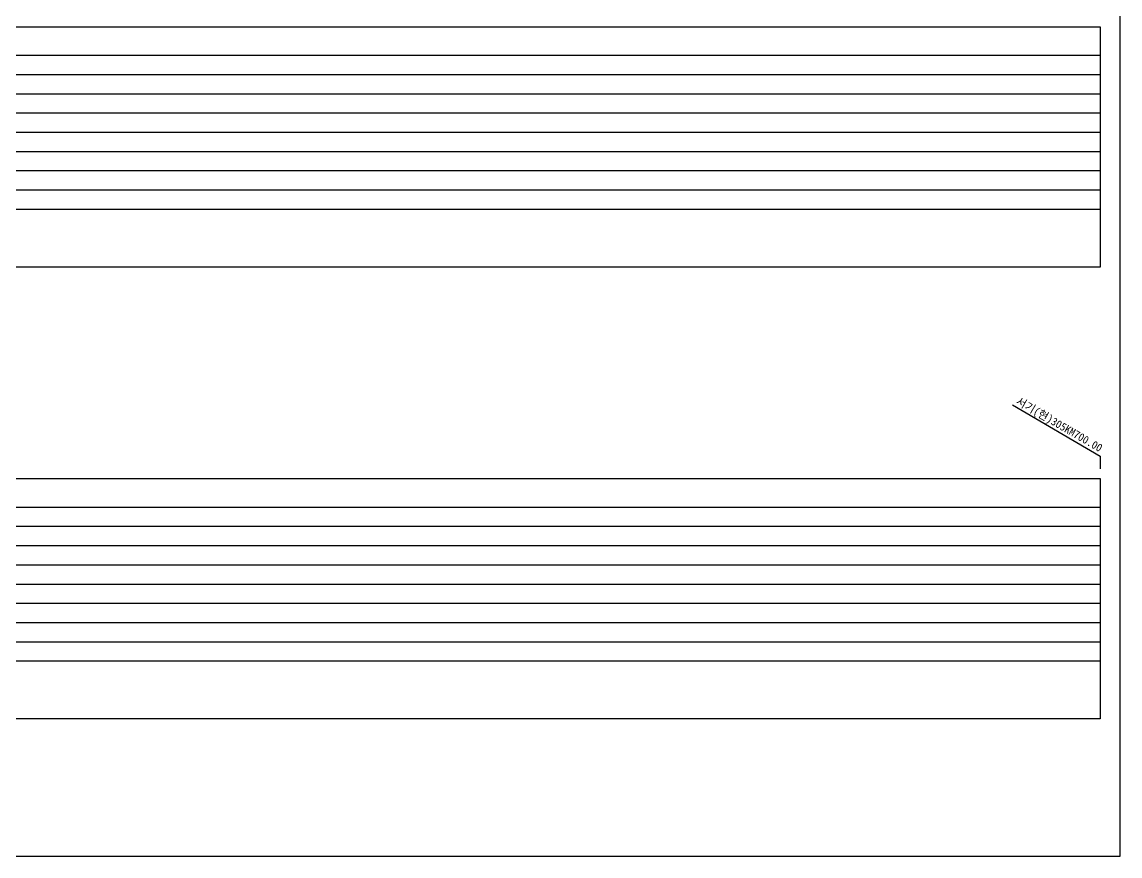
# Model space of a CAD drawing. Header units: millimetres. Extents: x 7782 to 8578, y 1103 to 1809.
# Drawn here: x 8235 to 8577.9, y 1103.1 to 1363.4 of the extents above; entities that cross this region are included whole.
import ezdxf
from ezdxf.enums import TextEntityAlignment as Align
from ezdxf.xclip import XClip

# ---------------------------------------------------------------- set-up
doc = ezdxf.new("R2010")
doc.units = ezdxf.units.MM
doc.header["$LTSCALE"] = 10
doc.header["$MEASUREMENT"] = 0
doc.header["$XCLIPFRAME"] = 2
for name, color, linetype in [('TT-TABL-LIN1', 4, 'Continuous'), ('TT-TABL-LIN2', 1, 'Continuous'), ('TZ-BASE', 253, 'Continuous'), ('TZ-LEAL', 1, 'Continuous'), ('TZ-LEAT', 3, 'Continuous')]:
    doc.layers.add(name, color=color, linetype=linetype)
doc.layers.add('TX-PAPR', color=2, linetype='Continuous', plot=False)
doc.styles.get("Standard").update_dxf_attribs({"font": 'GulimChe.ttf'})

# ---------------------------------------------------------------- blocks, each defined once
blk = doc.blocks.new('JD-DDH5JG73NG')
at = {"layer": 'TZ-BASE'}
for p, q in [((379.01, -178.73), (424.46, 175)), ((479.79, -179.08), (525.29, 175)), ((580.56, -179.43), (626.11, 175)), ((681.34, -179.78), (700, -34.58))]:
    blk.add_line(p, q, dxfattribs=at)
blk = doc.blocks.new('JD-경부고속하선표_190503')
at = {"layer": 'TT-TABL-LIN1'}
blk.add_lwpolyline([(2, 114), (785.58, 114), (785.58, 39), (2, 39)], close=True, dxfattribs=at)
at = {"layer": 'TT-TABL-LIN2'}
for points in [[(785.58, 105), (9.33, 105)], [(785.58, 99), (9.33, 99)], [(785.58, 93), (9.33, 93)], [(785.58, 87), (9.33, 87)], [(785.58, 81), (38.33, 81)], [(785.58, 75), (9.33, 75)], [(785.58, 69), (9.33, 69)], [(785.58, 63), (9.33, 63)], [(785.58, 57), (9.33, 57)]]:
    blk.add_lwpolyline(points, dxfattribs=at)
blk = doc.blocks.new('JD-경부고속상선표_190503')
at = {"layer": 'TT-TABL-LIN1'}
blk.add_lwpolyline([(2, 114), (785.58, 114), (785.58, 39), (2, 39)], close=True, dxfattribs=at)
at = {"layer": 'TT-TABL-LIN2'}
for points in [[(785.58, 105), (9.33, 105)], [(785.58, 99), (9.33, 99)], [(785.58, 93), (9.33, 93)], [(785.58, 87), (9.33, 87)], [(785.58, 81), (38.33, 81)], [(785.58, 75), (9.33, 75)], [(785.58, 69), (9.33, 69)], [(785.58, 63), (9.33, 63)], [(785.58, 57), (9.33, 57)]]:
    blk.add_lwpolyline(points, dxfattribs=at)

msp = doc.modelspace()

# ---------------------------------------------------------------- linework, layer by layer
at = {"layer": 'TX-PAPR'}
msp.add_lwpolyline([(7781.89, 1103.05), (8577.89, 1103.05), (8577.89, 1619.05), (7781.89, 1619.05)], close=True, dxfattribs=at)
at = {"layer": 'TZ-LEAL'}
msp.add_lwpolyline([(8544.3, 1243.87), (8571.68, 1227.85), (8571.68, 1223.85)], dxfattribs=at)

# ---------------------------------------------------------------- block references
at = {"layer": 'TT-TABL-LIN2'}
for name, p in [('JD-경부고속하선표_190503', (7786.11, 1247.87)), ('JD-경부고속상선표_190503', (7786.11, 1106.85))]:
    msp.add_blockref(name, p, dxfattribs=at)
at = {"layer": 'TZ-BASE'}
ref = msp.add_blockref('JD-DDH5JG73NG', (7863.9, 1476.23), dxfattribs=at)
XClip(ref).set_block_clipping_path([(-0.0000000003, -75.0000000032), (700.0000000004, 75)])

# ---------------------------------------------------------------- texts
at = {"layer": 'TZ-LEAT'}
msp.add_text('서기(현)305KM700.00', height=2.5, rotation=330, dxfattribs=at).set_placement((8558.29, 1236.67), align=Align.CENTER)

doc.saveas('drawing.dxf')
